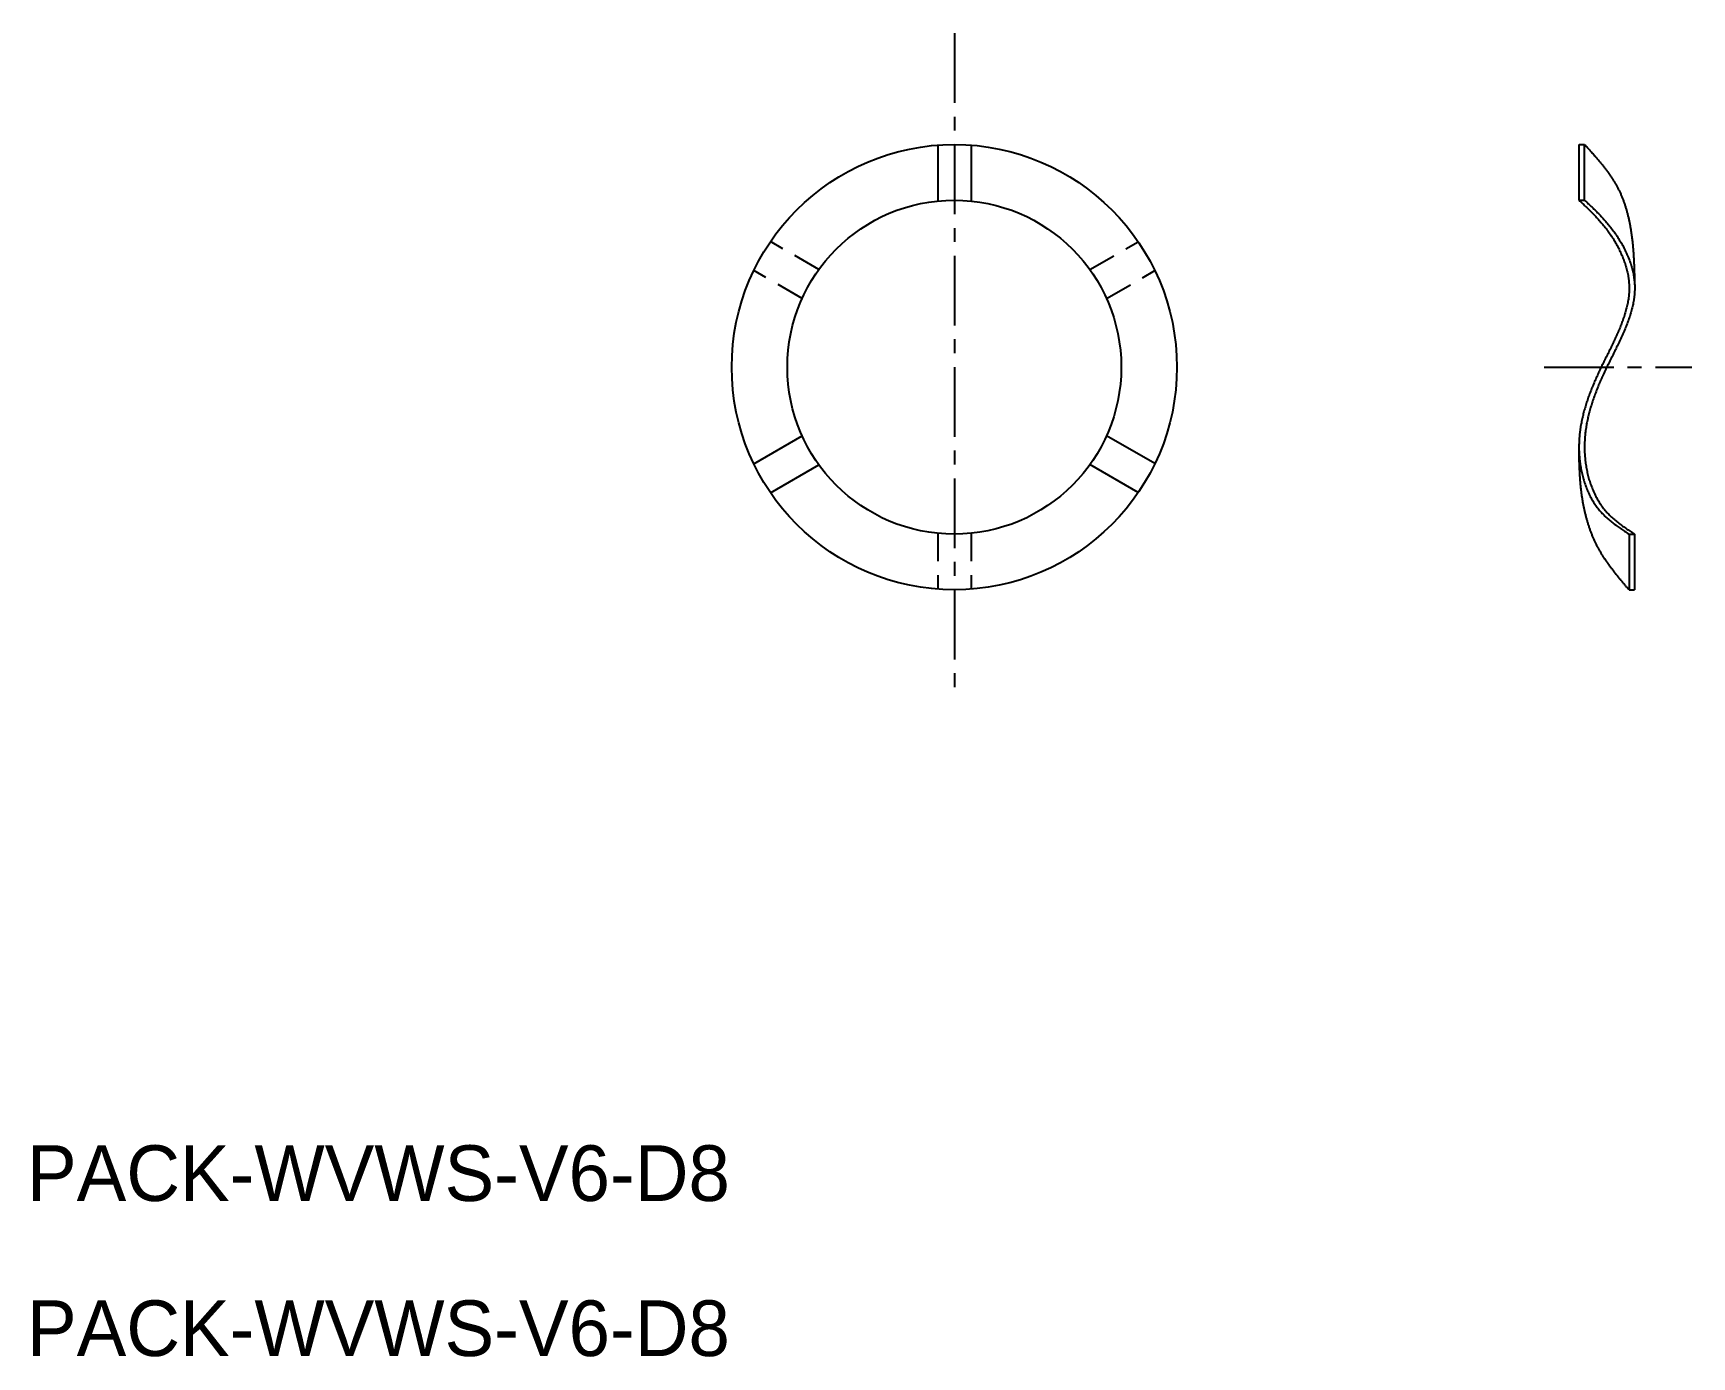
# Model space of a CAD drawing. Extents: x 76.9 to 106.7, y 15.7 to 39.5.
import ezdxf

# ---------------------------------------------------------------- set-up
doc = ezdxf.new("R2010")
doc.units = 0
doc.linetypes.add('CENTER', pattern=[2, 1.25, -0.25, 0.25, -0.25])
doc.linetypes.add('DASHED', pattern=[0.75, 0.5, -0.25])
doc.layers.get('0').update_dxf_attribs({"linetype": 'CONTINUOUS'})
doc.layers.add('CENTER', color=1, linetype='CENTER')

msp = doc.modelspace()

# ---------------------------------------------------------------- linework, layer by layer
at = {"color": 7, "linetype": 'CONTINUOUS'}
for p, q in [((93.11, 37.473), (93.11, 36.469)), ((93.71, 37.473), (93.71, 36.469)), ((104.635, 37.484), (104.735, 37.484)), ((104.635, 36.484), (104.635, 37.484)), ((104.735, 36.484), (104.735, 37.484)), ((104.635, 36.484), (104.735, 36.484)), ((89.804, 31.749), (90.673, 32.25)), ((97.013, 31.751), (96.143, 32.252)), ((90.104, 31.229), (90.973, 31.731)), ((96.713, 31.231), (95.843, 31.733)), ((105.535, 30.484), (105.535, 29.484)), ((105.535, 30.484), (105.635, 30.484)), ((105.635, 30.484), (105.635, 29.484)), ((105.535, 29.484), (105.635, 29.484))]:
    msp.add_line(p, q, dxfattribs=at)
at = {"color": 3, "linetype": 'DASHED'}
for p, q in [((90.973, 35.237), (90.104, 35.739)), ((95.843, 35.236), (96.713, 35.737)), ((90.673, 34.718), (89.804, 35.22)), ((96.143, 34.716), (97.013, 35.218)), ((93.11, 30.499), (93.11, 29.495)), ((93.71, 30.499), (93.71, 29.496))]:
    msp.add_line(p, q, dxfattribs=at)
at = {"color": 7}
for points in [[(104.735, 37.484, 0), (104.744, 37.473, 0), (104.754, 37.462, 0), (104.764, 37.452, 0), (104.774, 37.441, 0), (104.783, 37.43, 0), (104.793, 37.419, 0), (104.803, 37.408, 0), (104.813, 37.398, 0), (104.822, 37.387, 0), (104.832, 37.376, 0), (104.842, 37.365, 0), (104.852, 37.354, 0), (104.861, 37.343, 0), (104.871, 37.333, 0), (104.881, 37.322, 0), (104.89, 37.311, 0), (104.9, 37.3, 0), (104.909, 37.289, 0), (104.919, 37.278, 0), (104.928, 37.267, 0), (104.938, 37.256, 0), (104.947, 37.245, 0), (104.957, 37.234, 0), (104.966, 37.223, 0), (104.976, 37.212, 0), (104.985, 37.201, 0), (104.994, 37.19, 0), (105.004, 37.179, 0), (105.013, 37.168, 0), (105.022, 37.157, 0), (105.031, 37.145, 0), (105.04, 37.134, 0), (105.049, 37.123, 0), (105.058, 37.112, 0), (105.067, 37.101, 0), (105.076, 37.089, 0), (105.085, 37.078, 0), (105.094, 37.067, 0), (105.103, 37.055, 0), (105.111, 37.044, 0), (105.12, 37.032, 0), (105.129, 37.021, 0), (105.137, 37.01, 0), (105.146, 36.998, 0), (105.154, 36.986, 0), (105.162, 36.975, 0), (105.171, 36.963, 0), (105.179, 36.952, 0), (105.187, 36.94, 0), (105.195, 36.928, 0), (105.203, 36.916, 0), (105.211, 36.905, 0), (105.219, 36.893, 0), (105.227, 36.881, 0), (105.235, 36.869, 0), (105.242, 36.857, 0), (105.25, 36.845, 0), (105.257, 36.833, 0), (105.265, 36.821, 0), (105.272, 36.809, 0), (105.28, 36.796, 0), (105.287, 36.784, 0), (105.294, 36.772, 0), (105.301, 36.76, 0), (105.308, 36.747, 0), (105.315, 36.735, 0), (105.321, 36.722, 0), (105.328, 36.71, 0), (105.335, 36.697, 0), (105.341, 36.684, 0), (105.347, 36.672, 0), (105.354, 36.659, 0), (105.36, 36.646, 0), (105.366, 36.633, 0), (105.372, 36.62, 0), (105.378, 36.607, 0), (105.384, 36.594, 0), (105.389, 36.581, 0), (105.395, 36.568, 0), (105.401, 36.555, 0), (105.406, 36.542, 0), (105.411, 36.529, 0), (105.417, 36.515, 0), (105.422, 36.502, 0), (105.427, 36.489, 0), (105.432, 36.475, 0), (105.437, 36.462, 0), (105.442, 36.448, 0), (105.446, 36.435, 0), (105.451, 36.421, 0), (105.456, 36.408, 0), (105.46, 36.394, 0), (105.465, 36.38, 0), (105.469, 36.367, 0), (105.473, 36.353, 0), (105.478, 36.339, 0), (105.482, 36.325, 0), (105.486, 36.312, 0), (105.49, 36.298, 0), (105.494, 36.284, 0), (105.497, 36.27, 0), (105.501, 36.256, 0), (105.505, 36.242, 0), (105.508, 36.228, 0), (105.512, 36.214, 0), (105.515, 36.2, 0), (105.519, 36.186, 0), (105.522, 36.172, 0), (105.525, 36.158, 0), (105.529, 36.144, 0), (105.532, 36.129, 0), (105.535, 36.115, 0), (105.538, 36.101, 0), (105.541, 36.087, 0), (105.544, 36.072, 0), (105.546, 36.058, 0), (105.549, 36.044, 0), (105.552, 36.03, 0), (105.554, 36.016, 0), (105.557, 36.001, 0), (105.559, 35.987, 0), (105.562, 35.973, 0), (105.564, 35.958, 0), (105.567, 35.944, 0), (105.569, 35.93, 0), (105.571, 35.915, 0), (105.573, 35.901, 0), (105.575, 35.886, 0), (105.577, 35.872, 0), (105.579, 35.858, 0), (105.581, 35.843, 0), (105.583, 35.829, 0), (105.585, 35.815, 0), (105.587, 35.8, 0), (105.589, 35.786, 0), (105.59, 35.772, 0), (105.592, 35.757, 0), (105.594, 35.743, 0), (105.595, 35.728, 0), (105.597, 35.714, 0), (105.598, 35.7, 0), (105.6, 35.685, 0), (105.601, 35.671, 0), (105.602, 35.657, 0), (105.604, 35.642, 0), (105.605, 35.628, 0), (105.606, 35.614, 0), (105.607, 35.599, 0), (105.608, 35.585, 0), (105.61, 35.571, 0), (105.611, 35.556, 0), (105.612, 35.542, 0), (105.613, 35.528, 0), (105.614, 35.513, 0), (105.615, 35.499, 0), (105.616, 35.485, 0), (105.616, 35.47, 0), (105.617, 35.456, 0), (105.618, 35.442, 0), (105.619, 35.427, 0), (105.62, 35.413, 0), (105.62, 35.399, 0), (105.621, 35.384, 0), (105.622, 35.37, 0), (105.622, 35.356, 0), (105.623, 35.342, 0), (105.624, 35.327, 0), (105.624, 35.313, 0), (105.625, 35.299, 0), (105.626, 35.284, 0), (105.626, 35.27, 0), (105.627, 35.256, 0), (105.627, 35.241, 0), (105.628, 35.227, 0), (105.628, 35.213, 0), (105.629, 35.199, 0), (105.629, 35.184, 0), (105.629, 35.17, 0), (105.63, 35.156, 0), (105.63, 35.141, 0), (105.631, 35.127, 0), (105.631, 35.113, 0), (105.632, 35.098, 0), (105.632, 35.084, 0), (105.632, 35.07, 0), (105.633, 35.056, 0), (105.633, 35.041, 0), (105.633, 35.027, 0), (105.634, 35.013, 0), (105.634, 34.998, 0), (105.635, 34.984, 0)], [(104.635, 36.484, 0), (104.652, 36.468, 0), (104.669, 36.452, 0), (104.685, 36.437, 0), (104.702, 36.421, 0), (104.719, 36.405, 0), (104.736, 36.389, 0), (104.753, 36.373, 0), (104.77, 36.356, 0), (104.787, 36.34, 0), (104.803, 36.324, 0), (104.82, 36.308, 0), (104.837, 36.291, 0), (104.853, 36.275, 0), (104.87, 36.258, 0), (104.886, 36.242, 0), (104.903, 36.225, 0), (104.919, 36.208, 0), (104.935, 36.191, 0), (104.951, 36.174, 0), (104.967, 36.156, 0), (104.983, 36.139, 0), (104.999, 36.121, 0), (105.015, 36.103, 0), (105.03, 36.085, 0), (105.046, 36.067, 0), (105.061, 36.048, 0), (105.076, 36.03, 0), (105.091, 36.011, 0), (105.106, 35.992, 0), (105.121, 35.973, 0), (105.135, 35.954, 0), (105.15, 35.934, 0), (105.164, 35.915, 0), (105.178, 35.895, 0), (105.192, 35.875, 0), (105.206, 35.855, 0), (105.219, 35.835, 0), (105.233, 35.814, 0), (105.246, 35.794, 0), (105.259, 35.773, 0), (105.271, 35.752, 0), (105.284, 35.731, 0), (105.296, 35.711, 0), (105.308, 35.689, 0), (105.32, 35.668, 0), (105.332, 35.647, 0), (105.343, 35.626, 0), (105.354, 35.604, 0), (105.365, 35.582, 0), (105.375, 35.561, 0), (105.385, 35.539, 0), (105.395, 35.517, 0), (105.405, 35.495, 0), (105.414, 35.473, 0), (105.423, 35.451, 0), (105.432, 35.429, 0), (105.441, 35.407, 0), (105.449, 35.384, 0), (105.457, 35.362, 0), (105.464, 35.34, 0), (105.471, 35.317, 0), (105.478, 35.295, 0), (105.485, 35.272, 0), (105.491, 35.25, 0), (105.497, 35.227, 0), (105.502, 35.204, 0), (105.507, 35.182, 0), (105.512, 35.159, 0), (105.516, 35.136, 0), (105.52, 35.114, 0), (105.523, 35.091, 0), (105.527, 35.069, 0), (105.529, 35.046, 0), (105.532, 35.023, 0), (105.533, 35.001, 0), (105.535, 34.978, 0), (105.536, 34.955, 0), (105.537, 34.933, 0), (105.537, 34.91, 0), (105.537, 34.888, 0), (105.536, 34.865, 0), (105.535, 34.843, 0), (105.534, 34.82, 0), (105.532, 34.798, 0), (105.53, 34.775, 0), (105.528, 34.753, 0), (105.525, 34.73, 0), (105.522, 34.708, 0), (105.518, 34.685, 0), (105.514, 34.663, 0), (105.51, 34.641, 0), (105.506, 34.618, 0), (105.501, 34.596, 0), (105.496, 34.574, 0), (105.491, 34.551, 0), (105.485, 34.529, 0), (105.479, 34.507, 0), (105.473, 34.484, 0), (105.467, 34.462, 0), (105.46, 34.44, 0), (105.453, 34.418, 0), (105.446, 34.395, 0), (105.439, 34.373, 0), (105.431, 34.351, 0), (105.423, 34.329, 0), (105.415, 34.307, 0), (105.407, 34.284, 0), (105.399, 34.262, 0), (105.39, 34.24, 0), (105.381, 34.218, 0), (105.372, 34.196, 0), (105.363, 34.174, 0), (105.354, 34.151, 0), (105.344, 34.129, 0), (105.335, 34.107, 0), (105.325, 34.085, 0), (105.315, 34.063, 0), (105.305, 34.041, 0), (105.295, 34.019, 0), (105.285, 33.997, 0), (105.274, 33.975, 0), (105.264, 33.953, 0), (105.254, 33.931, 0), (105.243, 33.908, 0), (105.232, 33.886, 0), (105.222, 33.864, 0), (105.211, 33.842, 0), (105.2, 33.82, 0), (105.189, 33.798, 0), (105.178, 33.776, 0), (105.168, 33.754, 0), (105.157, 33.732, 0), (105.146, 33.71, 0), (105.135, 33.688, 0), (105.124, 33.666, 0), (105.113, 33.644, 0), (105.102, 33.622, 0), (105.091, 33.6, 0), (105.08, 33.578, 0), (105.069, 33.556, 0), (105.059, 33.534, 0), (105.048, 33.512, 0), (105.037, 33.49, 0), (105.027, 33.468, 0), (105.016, 33.446, 0), (105.006, 33.424, 0), (104.995, 33.402, 0), (104.985, 33.38, 0), (104.975, 33.358, 0), (104.965, 33.335, 0), (104.955, 33.313, 0), (104.945, 33.291, 0), (104.935, 33.269, 0), (104.925, 33.247, 0), (104.916, 33.225, 0), (104.906, 33.203, 0), (104.897, 33.181, 0), (104.888, 33.159, 0), (104.879, 33.137, 0), (104.869, 33.114, 0), (104.861, 33.092, 0), (104.852, 33.07, 0), (104.843, 33.048, 0), (104.835, 33.026, 0), (104.826, 33.003, 0), (104.818, 32.981, 0), (104.81, 32.959, 0), (104.802, 32.937, 0), (104.794, 32.914, 0), (104.786, 32.892, 0), (104.779, 32.87, 0), (104.771, 32.847, 0), (104.764, 32.825, 0), (104.757, 32.803, 0), (104.75, 32.78, 0), (104.743, 32.758, 0), (104.737, 32.735, 0), (104.73, 32.713, 0), (104.724, 32.69, 0), (104.718, 32.667, 0), (104.712, 32.645, 0), (104.707, 32.622, 0), (104.701, 32.6, 0), (104.696, 32.577, 0), (104.691, 32.554, 0), (104.686, 32.531, 0), (104.681, 32.509, 0), (104.677, 32.486, 0), (104.672, 32.463, 0), (104.668, 32.44, 0), (104.664, 32.417, 0), (104.661, 32.394, 0), (104.657, 32.371, 0), (104.654, 32.348, 0), (104.651, 32.325, 0), (104.648, 32.302, 0), (104.646, 32.279, 0), (104.643, 32.255, 0), (104.641, 32.232, 0), (104.639, 32.209, 0), (104.638, 32.186, 0), (104.637, 32.162, 0), (104.635, 32.139, 0), (104.635, 32.115, 0), (104.634, 32.092, 0), (104.634, 32.068, 0), (104.634, 32.045, 0), (104.634, 32.021, 0), (104.634, 31.997, 0), (104.635, 31.974, 0), (104.636, 31.95, 0), (104.637, 31.926, 0), (104.639, 31.902, 0), (104.641, 31.878, 0), (104.643, 31.854, 0), (104.645, 31.83, 0), (104.648, 31.806, 0), (104.651, 31.782, 0), (104.654, 31.758, 0), (104.657, 31.734, 0), (104.661, 31.71, 0), (104.665, 31.687, 0), (104.669, 31.663, 0), (104.674, 31.639, 0), (104.679, 31.615, 0), (104.684, 31.592, 0), (104.69, 31.568, 0), (104.695, 31.544, 0), (104.701, 31.521, 0), (104.708, 31.498, 0), (104.714, 31.474, 0), (104.721, 31.451, 0), (104.728, 31.428, 0), (104.736, 31.405, 0), (104.744, 31.383, 0), (104.752, 31.36, 0), (104.76, 31.337, 0), (104.769, 31.315, 0), (104.778, 31.293, 0), (104.787, 31.271, 0), (104.797, 31.249, 0), (104.807, 31.227, 0), (104.817, 31.205, 0), (104.827, 31.184, 0), (104.838, 31.163, 0), (104.849, 31.142, 0), (104.86, 31.121, 0), (104.872, 31.101, 0), (104.884, 31.08, 0), (104.896, 31.06, 0), (104.909, 31.04, 0), (104.922, 31.021, 0), (104.935, 31.001, 0), (104.949, 30.982, 0), (104.963, 30.964, 0), (104.977, 30.945, 0), (104.991, 30.927, 0), (105.006, 30.909, 0), (105.021, 30.891, 0), (105.037, 30.874, 0), (105.052, 30.857, 0), (105.068, 30.84, 0), (105.085, 30.823, 0), (105.101, 30.807, 0), (105.118, 30.791, 0), (105.135, 30.776, 0), (105.153, 30.76, 0), (105.171, 30.745, 0), (105.188, 30.73, 0), (105.206, 30.715, 0), (105.225, 30.701, 0), (105.243, 30.686, 0), (105.262, 30.672, 0), (105.281, 30.658, 0), (105.3, 30.644, 0), (105.319, 30.63, 0), (105.338, 30.616, 0), (105.357, 30.603, 0), (105.377, 30.589, 0), (105.396, 30.576, 0), (105.416, 30.563, 0), (105.436, 30.55, 0), (105.455, 30.536, 0), (105.475, 30.523, 0), (105.495, 30.51, 0), (105.515, 30.497, 0), (105.535, 30.484, 0)], [(104.735, 36.484, 0), (104.752, 36.468, 0), (104.769, 36.452, 0), (104.785, 36.437, 0), (104.802, 36.421, 0), (104.819, 36.405, 0), (104.836, 36.389, 0), (104.853, 36.373, 0), (104.87, 36.356, 0), (104.887, 36.34, 0), (104.903, 36.324, 0), (104.92, 36.308, 0), (104.937, 36.291, 0), (104.953, 36.275, 0), (104.97, 36.258, 0), (104.986, 36.242, 0), (105.003, 36.225, 0), (105.019, 36.208, 0), (105.035, 36.191, 0), (105.051, 36.174, 0), (105.067, 36.156, 0), (105.083, 36.139, 0), (105.099, 36.121, 0), (105.115, 36.103, 0), (105.13, 36.085, 0), (105.146, 36.067, 0), (105.161, 36.048, 0), (105.176, 36.03, 0), (105.191, 36.011, 0), (105.206, 35.992, 0), (105.221, 35.973, 0), (105.235, 35.954, 0), (105.25, 35.934, 0), (105.264, 35.915, 0), (105.278, 35.895, 0), (105.292, 35.875, 0), (105.306, 35.855, 0), (105.319, 35.835, 0), (105.333, 35.814, 0), (105.346, 35.794, 0), (105.359, 35.773, 0), (105.371, 35.752, 0), (105.384, 35.731, 0), (105.396, 35.711, 0), (105.408, 35.689, 0), (105.42, 35.668, 0), (105.432, 35.647, 0), (105.443, 35.626, 0), (105.454, 35.604, 0), (105.465, 35.582, 0), (105.475, 35.561, 0), (105.485, 35.539, 0), (105.495, 35.517, 0), (105.505, 35.495, 0), (105.514, 35.473, 0), (105.523, 35.451, 0), (105.532, 35.429, 0), (105.541, 35.407, 0), (105.549, 35.384, 0), (105.557, 35.362, 0), (105.564, 35.34, 0), (105.571, 35.317, 0), (105.578, 35.295, 0), (105.585, 35.272, 0), (105.591, 35.25, 0), (105.597, 35.227, 0), (105.602, 35.204, 0), (105.607, 35.182, 0), (105.612, 35.159, 0), (105.616, 35.136, 0), (105.62, 35.114, 0), (105.623, 35.091, 0), (105.627, 35.069, 0), (105.629, 35.046, 0), (105.632, 35.023, 0), (105.633, 35.001, 0), (105.635, 34.978, 0), (105.636, 34.955, 0), (105.637, 34.933, 0), (105.637, 34.91, 0), (105.637, 34.888, 0), (105.636, 34.865, 0), (105.635, 34.843, 0), (105.634, 34.82, 0), (105.632, 34.798, 0), (105.63, 34.775, 0), (105.628, 34.753, 0), (105.625, 34.73, 0), (105.622, 34.708, 0), (105.618, 34.685, 0), (105.614, 34.663, 0), (105.61, 34.641, 0), (105.606, 34.618, 0), (105.601, 34.596, 0), (105.596, 34.574, 0), (105.591, 34.551, 0), (105.585, 34.529, 0), (105.579, 34.507, 0), (105.573, 34.484, 0), (105.567, 34.462, 0), (105.56, 34.44, 0), (105.553, 34.418, 0), (105.546, 34.395, 0), (105.539, 34.373, 0), (105.531, 34.351, 0), (105.523, 34.329, 0), (105.515, 34.307, 0), (105.507, 34.284, 0), (105.499, 34.262, 0), (105.49, 34.24, 0), (105.481, 34.218, 0), (105.472, 34.196, 0), (105.463, 34.174, 0), (105.454, 34.151, 0), (105.444, 34.129, 0), (105.435, 34.107, 0), (105.425, 34.085, 0), (105.415, 34.063, 0), (105.405, 34.041, 0), (105.395, 34.019, 0), (105.385, 33.997, 0), (105.374, 33.975, 0), (105.364, 33.953, 0), (105.354, 33.931, 0), (105.343, 33.908, 0), (105.332, 33.886, 0), (105.322, 33.864, 0), (105.311, 33.842, 0), (105.3, 33.82, 0), (105.289, 33.798, 0), (105.278, 33.776, 0), (105.268, 33.754, 0), (105.257, 33.732, 0), (105.246, 33.71, 0), (105.235, 33.688, 0), (105.224, 33.666, 0), (105.213, 33.644, 0), (105.202, 33.622, 0), (105.191, 33.6, 0), (105.18, 33.578, 0), (105.169, 33.556, 0), (105.159, 33.534, 0), (105.148, 33.512, 0), (105.137, 33.49, 0), (105.127, 33.468, 0), (105.116, 33.446, 0), (105.106, 33.424, 0), (105.095, 33.402, 0), (105.085, 33.38, 0), (105.075, 33.358, 0), (105.065, 33.335, 0), (105.055, 33.313, 0), (105.045, 33.291, 0), (105.035, 33.269, 0), (105.025, 33.247, 0), (105.016, 33.225, 0), (105.006, 33.203, 0), (104.997, 33.181, 0), (104.988, 33.159, 0), (104.979, 33.137, 0), (104.969, 33.114, 0), (104.961, 33.092, 0), (104.952, 33.07, 0), (104.943, 33.048, 0), (104.935, 33.026, 0), (104.926, 33.003, 0), (104.918, 32.981, 0), (104.91, 32.959, 0), (104.902, 32.937, 0), (104.894, 32.914, 0), (104.886, 32.892, 0), (104.879, 32.87, 0), (104.871, 32.847, 0), (104.864, 32.825, 0), (104.857, 32.803, 0), (104.85, 32.78, 0), (104.843, 32.758, 0), (104.837, 32.735, 0), (104.83, 32.713, 0), (104.824, 32.69, 0), (104.818, 32.667, 0), (104.812, 32.645, 0), (104.807, 32.622, 0), (104.801, 32.6, 0), (104.796, 32.577, 0), (104.791, 32.554, 0), (104.786, 32.531, 0), (104.781, 32.509, 0), (104.777, 32.486, 0), (104.772, 32.463, 0), (104.768, 32.44, 0), (104.764, 32.417, 0), (104.761, 32.394, 0), (104.757, 32.371, 0), (104.754, 32.348, 0), (104.751, 32.325, 0), (104.748, 32.302, 0), (104.746, 32.279, 0), (104.743, 32.255, 0), (104.741, 32.232, 0), (104.739, 32.209, 0), (104.738, 32.186, 0), (104.737, 32.162, 0), (104.735, 32.139, 0), (104.735, 32.115, 0), (104.734, 32.092, 0), (104.734, 32.068, 0), (104.734, 32.045, 0), (104.734, 32.021, 0), (104.734, 31.997, 0), (104.735, 31.974, 0), (104.736, 31.95, 0), (104.737, 31.926, 0), (104.739, 31.902, 0), (104.741, 31.878, 0), (104.743, 31.854, 0), (104.745, 31.83, 0), (104.748, 31.806, 0), (104.751, 31.782, 0), (104.754, 31.758, 0), (104.757, 31.734, 0), (104.761, 31.71, 0), (104.765, 31.687, 0), (104.769, 31.663, 0), (104.774, 31.639, 0), (104.779, 31.615, 0), (104.784, 31.592, 0), (104.79, 31.568, 0), (104.795, 31.544, 0), (104.801, 31.521, 0), (104.808, 31.498, 0), (104.814, 31.474, 0), (104.821, 31.451, 0), (104.828, 31.428, 0), (104.836, 31.405, 0), (104.844, 31.383, 0), (104.852, 31.36, 0), (104.86, 31.337, 0), (104.869, 31.315, 0), (104.878, 31.293, 0), (104.887, 31.271, 0), (104.897, 31.249, 0), (104.907, 31.227, 0), (104.917, 31.205, 0), (104.927, 31.184, 0), (104.938, 31.163, 0), (104.949, 31.142, 0), (104.96, 31.121, 0), (104.972, 31.101, 0), (104.984, 31.08, 0), (104.996, 31.06, 0), (105.009, 31.04, 0), (105.022, 31.021, 0), (105.035, 31.001, 0), (105.049, 30.982, 0), (105.063, 30.964, 0), (105.077, 30.945, 0), (105.091, 30.927, 0), (105.106, 30.909, 0), (105.121, 30.891, 0), (105.137, 30.874, 0), (105.152, 30.857, 0), (105.168, 30.84, 0), (105.185, 30.823, 0), (105.201, 30.807, 0), (105.218, 30.791, 0), (105.235, 30.776, 0), (105.253, 30.76, 0), (105.271, 30.745, 0), (105.288, 30.73, 0), (105.306, 30.715, 0), (105.325, 30.701, 0), (105.343, 30.686, 0), (105.362, 30.672, 0), (105.381, 30.658, 0), (105.4, 30.644, 0), (105.419, 30.63, 0), (105.438, 30.616, 0), (105.457, 30.603, 0), (105.477, 30.589, 0), (105.496, 30.576, 0), (105.516, 30.563, 0), (105.536, 30.55, 0), (105.555, 30.536, 0), (105.575, 30.523, 0), (105.595, 30.51, 0), (105.615, 30.497, 0), (105.635, 30.484, 0)], [(105.535, 29.484, 0), (105.525, 29.495, 0), (105.516, 29.506, 0), (105.507, 29.517, 0), (105.497, 29.528, 0), (105.488, 29.539, 0), (105.479, 29.55, 0), (105.469, 29.561, 0), (105.46, 29.572, 0), (105.451, 29.583, 0), (105.442, 29.594, 0), (105.432, 29.605, 0), (105.423, 29.616, 0), (105.414, 29.628, 0), (105.405, 29.639, 0), (105.395, 29.65, 0), (105.386, 29.661, 0), (105.377, 29.672, 0), (105.368, 29.683, 0), (105.359, 29.694, 0), (105.35, 29.705, 0), (105.341, 29.716, 0), (105.332, 29.728, 0), (105.323, 29.739, 0), (105.314, 29.75, 0), (105.305, 29.761, 0), (105.296, 29.773, 0), (105.287, 29.784, 0), (105.278, 29.795, 0), (105.269, 29.806, 0), (105.26, 29.818, 0), (105.252, 29.829, 0), (105.243, 29.84, 0), (105.234, 29.852, 0), (105.226, 29.863, 0), (105.217, 29.875, 0), (105.208, 29.886, 0), (105.2, 29.898, 0), (105.191, 29.909, 0), (105.183, 29.921, 0), (105.175, 29.932, 0), (105.166, 29.944, 0), (105.158, 29.955, 0), (105.15, 29.967, 0), (105.142, 29.979, 0), (105.133, 29.99, 0), (105.125, 30.002, 0), (105.117, 30.014, 0), (105.109, 30.026, 0), (105.101, 30.037, 0), (105.094, 30.049, 0), (105.086, 30.061, 0), (105.078, 30.073, 0), (105.07, 30.085, 0), (105.063, 30.097, 0), (105.055, 30.109, 0), (105.048, 30.121, 0), (105.04, 30.133, 0), (105.033, 30.145, 0), (105.026, 30.158, 0), (105.019, 30.17, 0), (105.011, 30.182, 0), (105.004, 30.195, 0), (104.997, 30.207, 0), (104.99, 30.219, 0), (104.984, 30.232, 0), (104.977, 30.244, 0), (104.97, 30.257, 0), (104.964, 30.269, 0), (104.957, 30.282, 0), (104.951, 30.295, 0), (104.944, 30.307, 0), (104.938, 30.32, 0), (104.932, 30.333, 0), (104.926, 30.346, 0), (104.92, 30.359, 0), (104.914, 30.372, 0), (104.908, 30.385, 0), (104.902, 30.398, 0), (104.896, 30.411, 0), (104.891, 30.424, 0), (104.885, 30.437, 0), (104.88, 30.45, 0), (104.874, 30.463, 0), (104.869, 30.477, 0), (104.863, 30.49, 0), (104.858, 30.503, 0), (104.853, 30.517, 0), (104.848, 30.53, 0), (104.843, 30.544, 0), (104.838, 30.557, 0), (104.833, 30.57, 0), (104.829, 30.584, 0), (104.824, 30.598, 0), (104.819, 30.611, 0), (104.815, 30.625, 0), (104.81, 30.638, 0), (104.806, 30.652, 0), (104.801, 30.666, 0), (104.797, 30.679, 0), (104.793, 30.693, 0), (104.789, 30.707, 0), (104.785, 30.721, 0), (104.781, 30.735, 0), (104.777, 30.748, 0), (104.773, 30.762, 0), (104.769, 30.776, 0), (104.765, 30.79, 0), (104.762, 30.804, 0), (104.758, 30.818, 0), (104.755, 30.832, 0), (104.751, 30.846, 0), (104.748, 30.86, 0), (104.744, 30.874, 0), (104.741, 30.888, 0), (104.738, 30.902, 0), (104.735, 30.916, 0), (104.732, 30.93, 0), (104.729, 30.944, 0), (104.726, 30.958, 0), (104.723, 30.973, 0), (104.72, 30.987, 0), (104.717, 31.001, 0), (104.714, 31.015, 0), (104.712, 31.029, 0), (104.709, 31.043, 0), (104.706, 31.058, 0), (104.704, 31.072, 0), (104.702, 31.086, 0), (104.699, 31.1, 0), (104.697, 31.114, 0), (104.695, 31.129, 0), (104.692, 31.143, 0), (104.69, 31.157, 0), (104.688, 31.172, 0), (104.686, 31.186, 0), (104.684, 31.2, 0), (104.682, 31.214, 0), (104.68, 31.229, 0), (104.679, 31.243, 0), (104.677, 31.257, 0), (104.675, 31.271, 0), (104.673, 31.286, 0), (104.672, 31.3, 0), (104.67, 31.314, 0), (104.669, 31.328, 0), (104.667, 31.343, 0), (104.666, 31.357, 0), (104.664, 31.371, 0), (104.663, 31.385, 0), (104.662, 31.4, 0), (104.661, 31.414, 0), (104.659, 31.428, 0), (104.658, 31.442, 0), (104.657, 31.457, 0), (104.656, 31.471, 0), (104.655, 31.485, 0), (104.654, 31.499, 0), (104.653, 31.514, 0), (104.652, 31.528, 0), (104.651, 31.542, 0), (104.65, 31.556, 0), (104.65, 31.571, 0), (104.649, 31.585, 0), (104.648, 31.599, 0), (104.647, 31.613, 0), (104.647, 31.628, 0), (104.646, 31.642, 0), (104.645, 31.656, 0), (104.645, 31.671, 0), (104.644, 31.685, 0), (104.643, 31.699, 0), (104.643, 31.713, 0), (104.642, 31.727, 0), (104.642, 31.742, 0), (104.641, 31.756, 0), (104.641, 31.77, 0), (104.64, 31.785, 0), (104.64, 31.799, 0), (104.639, 31.813, 0), (104.639, 31.827, 0), (104.638, 31.842, 0), (104.638, 31.856, 0), (104.638, 31.87, 0), (104.637, 31.884, 0), (104.637, 31.899, 0), (104.636, 31.913, 0), (104.636, 31.927, 0), (104.636, 31.941, 0), (104.635, 31.956, 0), (104.635, 31.97, 0), (104.635, 31.984, 0)]]:
    msp.add_polyline3d(points, dxfattribs=at)
at = {"color": 7, "linetype": 'CONTINUOUS'}
for radius in [4, 3]:
    msp.add_circle((93.408, 33.484), radius, dxfattribs=at)
at = {"layer": 'CENTER', "color": 1, "linetype": 'CENTER'}
for p, q in [((93.41, 39.484), (93.41, 27.484)), ((104.009, 33.484), (106.662, 33.484))]:
    msp.add_line(p, q, dxfattribs=at)

# ---------------------------------------------------------------- texts
at = {"color": 7, "linetype": 'CONTINUOUS'}
for p in [(76.744, 18.504), (76.744, 15.718)]:
    msp.add_text('PACK-WVWS-V6-D8', height=1, dxfattribs=at).set_placement(p)

doc.saveas('drawing.dxf')
